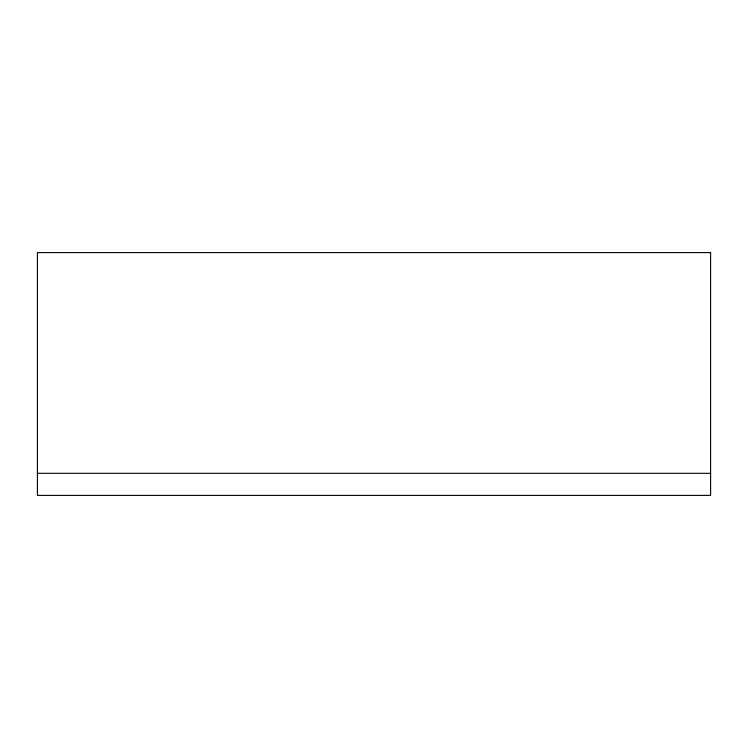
<?xml version="1.0" encoding="UTF-8"?>
<svg xmlns="http://www.w3.org/2000/svg" width="748" height="748" viewBox="0 0 748 748"><rect width="100%" height="100%" fill="white"/><g stroke="black" fill="none" stroke-linecap="round" stroke-linejoin="round"><path stroke-width="1.12" d="M37.4 473.325L710.6 473.325M710.6 252.6L37.4 252.6L37.4 495.4L710.6 495.4L710.6 252.6"/></g></svg>
